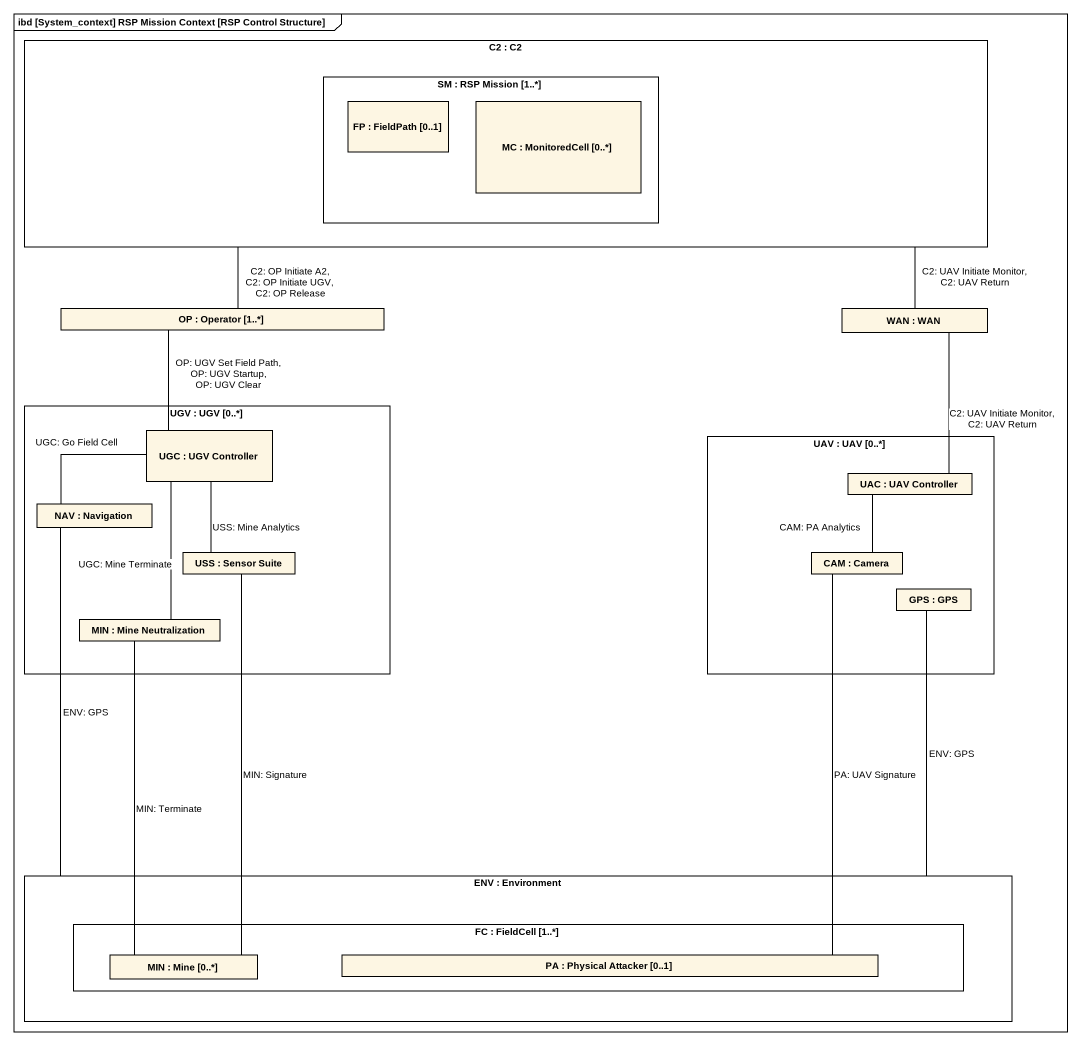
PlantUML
@startuml
mainframe ibd [System_context] RSP Mission Context [RSP Control Structure]
rectangle "C2 : C2" as C2 {
  rectangle "SM : RSP Mission [1..*]" as SM {
    rectangle "FP : FieldPath [0..1]" as FP
    rectangle "MC : MonitoredCell [0..*]" as MC
  }
}
rectangle "OP : Operator [1..*]" as OP
rectangle "WAN : WAN" as WAN
rectangle "UGV : UGV [0..*]" as UGV {
  rectangle "UGC : UGV Controller" as UGC
  rectangle "NAV : Navigation" as NAV
  rectangle "USS : Sensor Suite" as USS
  rectangle "MIN : Mine Neutralization" as MIN
}
rectangle "UAV : UAV [0..*]" as UAV {
  rectangle "UAC : UAV Controller" as UAC
  rectangle "CAM : Camera" as CAM
  rectangle "GPS : GPS" as GPS
}
rectangle "ENV : Environment" as ENV {
  rectangle "FC : FieldCell [1..*]" as FC {
    rectangle "MIN : Mine [0..*]" as MIN_2
    rectangle "PA : Physical Attacker [0..1]" as PA
  }
}
C2 -- OP : C2: OP Initiate A2, C2: OP Initiate UGV, C2: OP Release
C2 -right- WAN : C2: UAV Initiate Monitor, C2: UAV Return
OP -- UGC : OP: UGV Set Field Path, OP: UGV Startup, OP: UGV Clear
WAN -- UAC : C2: UAV Initiate Monitor, C2: UAV Return
UGC -left- NAV : UGC: Go Field Cell
UGC -- USS : USS: Mine Analytics
UGC -- MIN : UGC: Mine Terminate
UAC -- CAM : CAM: PA Analytics
USS -- MIN_2 : MIN: Signature
MIN -- MIN_2 : MIN: Terminate
ENV -up- NAV : ENV: GPS
ENV -up- GPS : ENV: GPS
PA -up- CAM : PA: UAV Signature
@enduml
